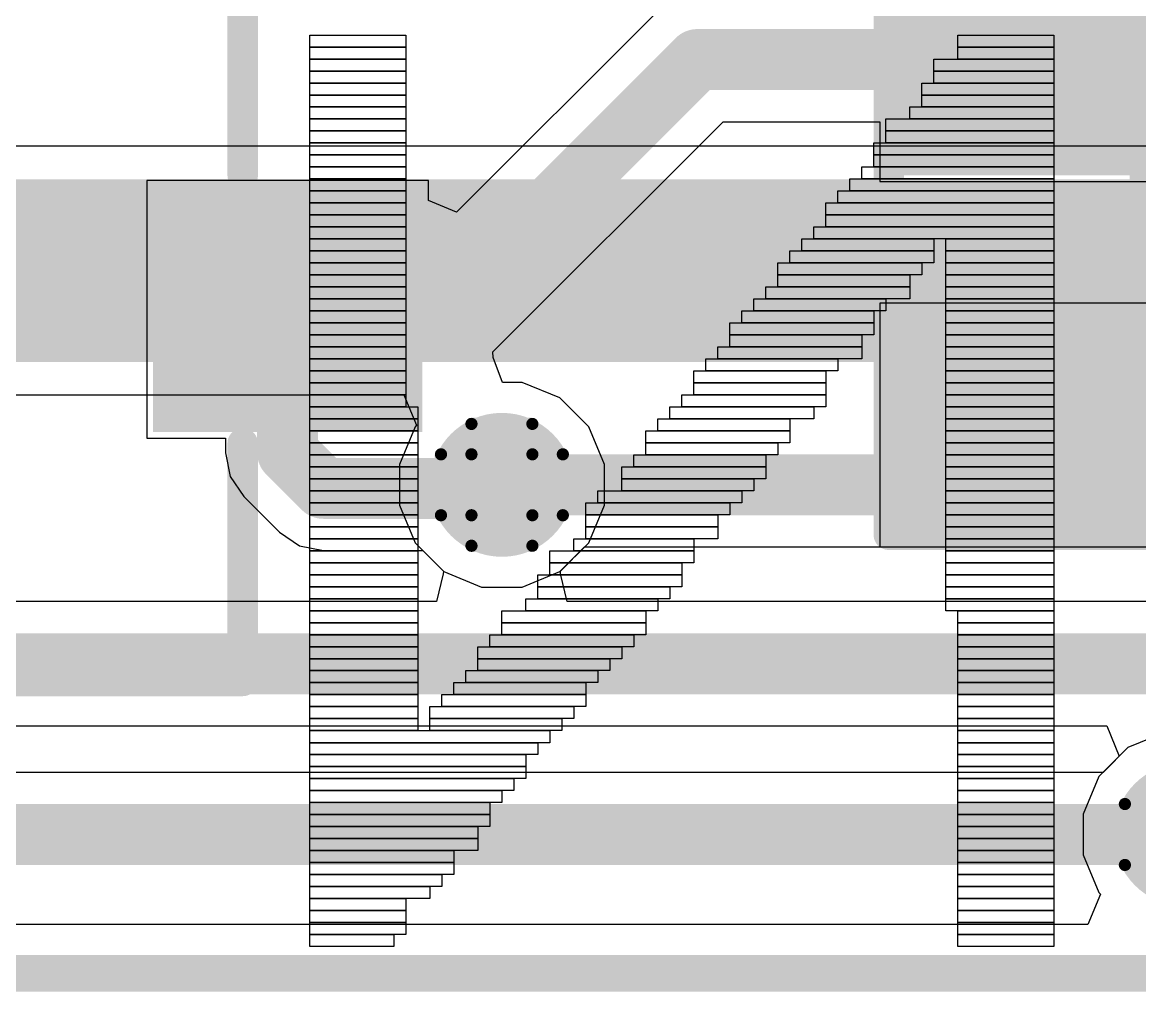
# Model space of a CAD drawing. Header units: inches. Extents: x -1 to 13, y -1.6 to 0.5.
# Drawn here: x 0.6446 to 0.828, y -1.4986 to -1.3395 of the extents above; entities that cross this region are included whole.
import ezdxf

# ---------------------------------------------------------------- set-up
doc = ezdxf.new("R2010")
doc.units = ezdxf.units.IN
doc.header["$MEASUREMENT"] = 0
for name, color, linetype in [('Board_outline', 216, 'Continuous'), ('Bottom Layer', 5, 'Continuous'), ('Bottom Overlay', 54, 'Continuous'), ('Drill Drawing', 1, 'Continuous'), ('Top Glue Points', 56, 'Continuous'), ('Top Layer', 1, 'Continuous'), ('Top Overlay', 2, 'Continuous'), ('Top Paste', 8, 'Continuous'), ('Top Solder', 216, 'Continuous'), ('Via Holes', 16, 'Continuous')]:
    doc.layers.add(name, color=color, linetype=linetype)

# ---------------------------------------------------------------- blocks, each defined once
blk = doc.blocks.new('SOT_23_1')
at = {"layer": 'Top Layer'}
for points in [[(-0.01614, 0.05748), (0.01614, 0.05748), (0.01614, 0.02126), (-0.01614, 0.02126)], [(-0.05354, -0.02126), (-0.02126, -0.02126), (-0.02126, -0.05748), (-0.05354, -0.05748)], [(0.02126, -0.02126), (0.05354, -0.02126), (0.05354, -0.05748), (0.02126, -0.05748)]]:
    blk.add_hatch(color=1, dxfattribs=at).paths.add_polyline_path(points)
at = {"layer": 'Top Paste'}
for points in [[(-0.01614, 0.05748), (0.01614, 0.05748), (0.01614, 0.02126), (-0.01614, 0.02126)], [(-0.05354, -0.02126), (-0.02126, -0.02126), (-0.02126, -0.05748), (-0.05354, -0.05748)], [(0.02126, -0.02126), (0.05354, -0.02126), (0.05354, -0.05748), (0.02126, -0.05748)]]:
    blk.add_hatch(color=8, dxfattribs=at).paths.add_polyline_path(points)
at = {"layer": 'Top Solder'}
for points in [[(-0.02014, 0.06148), (0.02014, 0.06148), (0.02014, 0.01726), (-0.02014, 0.01726)], [(-0.05754, -0.01726), (-0.01726, -0.01726), (-0.01726, -0.06148), (-0.05754, -0.06148)], [(0.01726, -0.01726), (0.05754, -0.01726), (0.05754, -0.06148), (0.01726, -0.06148)]]:
    blk.add_hatch(color=216, dxfattribs=at).paths.add_polyline_path(points)
at = {"layer": 'Top Overlay', "const_width": 0.005}
for points in [[(-0.061, -0.023), (-0.061, 0.032)], [(-0.022, 0.032), (-0.061, 0.032)], [(0.061, 0.032), (0.022, 0.032)], [(0.061, -0.023), (0.061, 0.032)], [(0.013, -0.031), (-0.013, -0.031)], [(-0.061, -0.046), (-0.066, -0.041)], [(-0.066, -0.051), (-0.066, -0.041)], [(-0.066, -0.051), (-0.061, -0.046)]]:
    blk.add_lwpolyline(points, dxfattribs=at)
at = {"layer": 'Top Overlay', "const_width": 0.0025}
for points in [[(-0.06225, 0.032, 1), (-0.05975, 0.032, 1)], [(-0.06225, 0.032, 1), (-0.05975, 0.032, 1)], [(-0.02325, 0.032, 1), (-0.02075, 0.032, 1)], [(0.02075, 0.032, 1), (0.02325, 0.032, 1)], [(0.05975, 0.032, 1), (0.06225, 0.032, 1)], [(0.05975, 0.032, 1), (0.06225, 0.032, 1)], [(-0.06225, -0.023, 1), (-0.05975, -0.023, 1)], [(0.05975, -0.023, 1), (0.06225, -0.023, 1)], [(-0.01425, -0.031, 1), (-0.01175, -0.031, 1)], [(0.01175, -0.031, 1), (0.01425, -0.031, 1)], [(-0.06725, -0.041, 1), (-0.06475, -0.041, 1)], [(-0.06725, -0.041, 1), (-0.06475, -0.041, 1)], [(-0.06225, -0.046, 1), (-0.05975, -0.046, 1)], [(-0.06225, -0.046, 1), (-0.05975, -0.046, 1)], [(-0.06725, -0.051, 1), (-0.06475, -0.051, 1)], [(-0.06725, -0.051, 1), (-0.06475, -0.051, 1)]]:
    blk.add_lwpolyline(points, format="xyb", close=True, dxfattribs=at)
blk = doc.blocks.new('RES_0603_108')
at = {"layer": 'Top Layer'}
for points in [[(-0.015, 0.0175), (-0.015, -0.0175), (-0.045, -0.0175), (-0.045, 0.0175)], [(0.045, 0.0175), (0.045, -0.0175), (0.015, -0.0175), (0.015, 0.0175)]]:
    blk.add_hatch(color=1, dxfattribs=at).paths.add_polyline_path(points)
at = {"layer": 'Top Paste'}
for points in [[(-0.015, 0.0175), (-0.015, -0.0175), (-0.045, -0.0175), (-0.045, 0.0175)], [(0.045, 0.0175), (0.045, -0.0175), (0.015, -0.0175), (0.015, 0.0175)]]:
    blk.add_hatch(color=8, dxfattribs=at).paths.add_polyline_path(points)
at = {"layer": 'Top Solder'}
for points in [[(-0.011, 0.0215), (-0.011, -0.0215), (-0.049, -0.0215), (-0.049, 0.0215)], [(0.049, 0.0215), (0.049, -0.0215), (0.011, -0.0215), (0.011, 0.0215)]]:
    blk.add_hatch(color=216, dxfattribs=at).paths.add_polyline_path(points)
at = {"layer": 'Top Overlay', "const_width": 0.005}
for points in [[(0.048, 0.021), (-0.048, 0.021)], [(-0.048, -0.021), (-0.048, 0.021)], [(0.048, -0.021), (0.048, 0.021)], [(0.048, -0.021), (-0.048, -0.021)]]:
    blk.add_lwpolyline(points, dxfattribs=at)
at = {"layer": 'Top Overlay', "const_width": 0.0025}
for points in [[(-0.04925, 0.021, 1), (-0.04675, 0.021, 1)], [(-0.04925, 0.021, 1), (-0.04675, 0.021, 1)], [(0.04675, 0.021, 1), (0.04925, 0.021, 1)], [(0.04675, 0.021, 1), (0.04925, 0.021, 1)], [(-0.04925, -0.021, 1), (-0.04675, -0.021, 1)], [(-0.04925, -0.021, 1), (-0.04675, -0.021, 1)], [(0.04675, -0.021, 1), (0.04925, -0.021, 1)], [(0.04675, -0.021, 1), (0.04925, -0.021, 1)]]:
    blk.add_lwpolyline(points, format="xyb", close=True, dxfattribs=at)

msp = doc.modelspace()

# ---------------------------------------------------------------- hatches: boundary and pattern name
at = {"layer": 'Bottom Layer'}
h = msp.add_hatch(color=5, dxfattribs=at)
edge = h.paths.add_edge_path()
edge.add_arc((0.72332, -1.41542), 0.01181, 0, 360)
h = msp.add_hatch(color=5, dxfattribs=at)
edge = h.paths.add_edge_path()
edge.add_arc((0.83552, -1.47281), 0.01181, 0, 360)
at = {"layer": 'Top Glue Points'}
msp.add_hatch(color=56, dxfattribs=at).paths.add_polyline_path([(0.82355, -1.36761), (0.79205, -1.36761), (0.79205, -1.38335), (0.82355, -1.38335)])
at = {"layer": 'Top Layer'}
h = msp.add_hatch(color=1, dxfattribs=at)
edge = h.paths.add_edge_path()
edge.add_arc((0.72332, -1.41542), 0.01181, 0, 360)
h = msp.add_hatch(color=1, dxfattribs=at)
edge = h.paths.add_edge_path()
edge.add_arc((0.83552, -1.47281), 0.01181, 0, 360)
at = {"layer": 'Via Holes'}
h = msp.add_hatch(color=7, dxfattribs=at)
edge = h.paths.add_edge_path()
edge.add_arc((0.72332, -1.41542), 0.00591, 0, 360)

# ---------------------------------------------------------------- linework, layer by layer
at = {"layer": 'Board_outline', "const_width": 0.006}
msp.add_lwpolyline([(-0.65035, -1.49561), (2.89296, -1.49561)], dxfattribs=at)
at = {"layer": 'Bottom Layer'}
for p, q in [((1.33209, -1.35985), (0.52352, -1.35985)), ((0.4762, -1.40064), (0.70726, -1.40064)), ((0.70726, -1.40064), (0.70933, -1.40564)), ((0.70907, -1.40589), (0.70651, -1.41207)), ((0.70933, -1.40564), (0.70907, -1.40589)), ((0.70651, -1.41207), (0.70651, -1.41876)), ((0.70651, -1.41876), (0.70907, -1.42494)), ((0.70907, -1.42494), (0.71372, -1.42959)), ((0.73293, -1.42959), (0.7369, -1.42561)), ((0.7369, -1.42561), (1.7997, -1.42561)), ((0.71372, -1.42959), (0.71371, -1.43003)), ((0.73294, -1.43003), (0.73293, -1.42959)), ((0.71371, -1.43003), (0.71262, -1.43459)), ((0.73403, -1.43459), (0.73294, -1.43003)), ((0.71262, -1.43459), (0.49083, -1.43459)), ((1.86599, -1.43459), (0.73403, -1.43459)), ((0.49083, -1.45498), (0.82257, -1.45498)), ((0.82257, -1.45498), (0.82458, -1.45998)), ((0.82458, -1.45998), (0.82127, -1.46329)), ((0.82127, -1.46329), (0.81871, -1.46947)), ((0.81871, -1.46947), (0.81871, -1.47615)), ((0.81871, -1.47615), (0.82127, -1.48233)), ((0.82152, -1.48258), (0.81945, -1.48758)), ((0.82127, -1.48233), (0.82152, -1.48258)), ((0.81945, -1.48758), (0.39633, -1.48758))]:
    msp.add_line(p, q, dxfattribs=at)
for points, const_width in [([(0.46775, -1.38025), (1.61226, -1.38025)], 0.03), ([(0.72332, -1.41542), (1.7997, -1.41542)], 0.01), ([(0.47725, -1.44478), (1.87022, -1.44478)], 0.01)]:
    msp.add_lwpolyline(points, dxfattribs=dict(at, const_width=const_width))
at = {"layer": 'Bottom Layer', "const_width": 0.005}
msp.add_lwpolyline([(0.72083, -1.41542, 1), (0.72583, -1.41542, 1)], format="xyb", close=True, dxfattribs=at)
at = {"layer": 'Bottom Overlay'}
for p, q in [((0.69183, -1.34356), (0.69183, -1.34159)), ((0.69183, -1.34159), (0.70757, -1.34159)), ((0.70757, -1.34159), (0.70757, -1.34356)), ((0.79812, -1.34356), (0.79812, -1.34159)), ((0.79812, -1.34159), (0.81388, -1.34159)), ((0.81388, -1.34159), (0.81388, -1.34356)), ((0.69183, -1.34553), (0.69183, -1.34356)), ((0.69183, -1.34356), (0.70757, -1.34356)), ((0.70757, -1.34356), (0.69183, -1.34356)), ((0.70757, -1.34356), (0.70757, -1.34553)), ((0.81388, -1.34356), (0.79812, -1.34356)), ((0.79812, -1.34553), (0.79812, -1.34356)), ((0.79812, -1.34356), (0.81388, -1.34356)), ((0.81388, -1.34356), (0.81388, -1.34553)), ((0.69183, -1.3475), (0.69183, -1.34553)), ((0.69183, -1.34553), (0.70757, -1.34553)), ((0.70757, -1.34553), (0.69183, -1.34553)), ((0.70757, -1.34553), (0.70757, -1.3475)), ((0.79419, -1.3475), (0.79419, -1.34553)), ((0.79419, -1.34553), (0.81388, -1.34553)), ((0.81388, -1.34553), (0.79812, -1.34553)), ((0.81388, -1.34553), (0.81388, -1.3475)), ((0.70757, -1.3475), (0.69183, -1.3475)), ((0.69183, -1.34947), (0.69183, -1.3475)), ((0.69183, -1.3475), (0.70757, -1.3475)), ((0.70757, -1.3475), (0.70757, -1.34947)), ((0.79419, -1.34947), (0.79419, -1.3475)), ((0.79419, -1.3475), (0.81388, -1.3475)), ((0.81388, -1.3475), (0.79419, -1.3475)), ((0.81388, -1.3475), (0.81388, -1.34947)), ((0.70757, -1.34947), (0.69183, -1.34947)), ((0.69183, -1.35144), (0.69183, -1.34947)), ((0.69183, -1.34947), (0.70757, -1.34947)), ((0.70757, -1.34947), (0.70757, -1.35144)), ((0.79222, -1.35144), (0.79222, -1.34947)), ((0.79222, -1.34947), (0.81388, -1.34947)), ((0.81388, -1.34947), (0.79419, -1.34947)), ((0.81388, -1.34947), (0.81388, -1.35144)), ((0.69183, -1.3534), (0.69183, -1.35144)), ((0.69183, -1.35144), (0.70757, -1.35144)), ((0.70757, -1.35144), (0.69183, -1.35144)), ((0.70757, -1.35144), (0.70757, -1.3534)), ((0.81388, -1.35144), (0.79222, -1.35144)), ((0.79222, -1.3534), (0.79222, -1.35144)), ((0.79222, -1.35144), (0.81388, -1.35144)), ((0.81388, -1.35144), (0.81388, -1.3534)), ((0.70757, -1.3534), (0.69183, -1.3534)), ((0.69183, -1.35537), (0.69183, -1.3534)), ((0.69183, -1.3534), (0.70757, -1.3534)), ((0.70757, -1.3534), (0.70757, -1.35537)), ((0.79026, -1.35537), (0.79026, -1.3534)), ((0.79026, -1.3534), (0.81388, -1.3534)), ((0.81388, -1.3534), (0.79222, -1.3534)), ((0.81388, -1.3534), (0.81388, -1.35537)), ((0.69183, -1.35734), (0.69183, -1.35537)), ((0.69183, -1.35537), (0.70757, -1.35537)), ((0.70757, -1.35537), (0.69183, -1.35537)), ((0.70757, -1.35537), (0.70757, -1.35734)), ((0.78631, -1.35734), (0.78631, -1.35537)), ((0.78631, -1.35537), (0.81388, -1.35537)), ((0.81388, -1.35537), (0.79026, -1.35537)), ((0.81388, -1.35537), (0.81388, -1.35734)), ((0.70757, -1.35734), (0.69183, -1.35734)), ((0.69183, -1.35931), (0.69183, -1.35734)), ((0.69183, -1.35734), (0.70757, -1.35734)), ((0.70757, -1.35734), (0.70757, -1.35931)), ((0.78631, -1.35931), (0.78631, -1.35734)), ((0.78631, -1.35734), (0.81388, -1.35734)), ((0.81388, -1.35734), (0.78631, -1.35734)), ((0.81388, -1.35734), (0.81388, -1.35931)), ((0.70757, -1.35931), (0.69183, -1.35931)), ((0.69183, -1.36128), (0.69183, -1.35931)), ((0.69183, -1.35931), (0.70757, -1.35931)), ((0.70757, -1.35931), (0.70757, -1.36128)), ((0.78434, -1.36128), (0.78434, -1.35931)), ((0.78434, -1.35931), (0.81388, -1.35931)), ((0.81388, -1.35931), (0.78631, -1.35931)), ((0.81388, -1.35931), (0.81388, -1.36128)), ((0.70757, -1.36128), (0.69183, -1.36128)), ((0.69183, -1.36325), (0.69183, -1.36128)), ((0.69183, -1.36128), (0.70757, -1.36128)), ((0.70757, -1.36128), (0.70757, -1.36325)), ((0.81388, -1.36128), (0.78434, -1.36128)), ((0.78434, -1.36325), (0.78434, -1.36128)), ((0.78434, -1.36128), (0.81388, -1.36128)), ((0.81388, -1.36128), (0.81388, -1.36325)), ((0.70757, -1.36325), (0.69183, -1.36325)), ((0.69183, -1.36522), (0.69183, -1.36325)), ((0.69183, -1.36325), (0.70757, -1.36325)), ((0.70757, -1.36325), (0.70757, -1.36522)), ((0.78238, -1.36522), (0.78238, -1.36325)), ((0.78238, -1.36325), (0.81388, -1.36325)), ((0.81388, -1.36325), (0.78434, -1.36325)), ((0.81388, -1.36325), (0.81388, -1.36522)), ((0.70757, -1.36522), (0.69183, -1.36522)), ((0.69183, -1.36718), (0.69183, -1.36522)), ((0.69183, -1.36522), (0.70757, -1.36522)), ((0.70757, -1.36522), (0.70757, -1.36718)), ((0.78041, -1.36718), (0.78041, -1.36522)), ((0.78041, -1.36522), (0.81388, -1.36522)), ((0.81388, -1.36522), (0.78238, -1.36522)), ((0.81388, -1.36522), (0.81388, -1.36718)), ((0.70757, -1.36718), (0.69183, -1.36718)), ((0.69183, -1.36915), (0.69183, -1.36718)), ((0.69183, -1.36718), (0.70757, -1.36718)), ((0.70757, -1.36718), (0.70757, -1.36915)), ((0.77845, -1.36915), (0.77845, -1.36718)), ((0.77845, -1.36718), (0.81388, -1.36718)), ((0.81388, -1.36718), (0.78041, -1.36718)), ((0.81388, -1.36718), (0.81388, -1.36915)), ((0.70757, -1.36915), (0.69183, -1.36915)), ((0.69183, -1.37112), (0.69183, -1.36915)), ((0.69183, -1.36915), (0.70757, -1.36915)), ((0.70757, -1.36915), (0.70757, -1.37112)), ((0.77648, -1.37112), (0.77648, -1.36915)), ((0.77648, -1.36915), (0.81388, -1.36915)), ((0.81388, -1.36915), (0.77845, -1.36915)), ((0.81388, -1.36915), (0.81388, -1.37112)), ((0.69183, -1.37309), (0.69183, -1.37112)), ((0.69183, -1.37112), (0.70757, -1.37112)), ((0.70757, -1.37112), (0.69183, -1.37112)), ((0.70757, -1.37112), (0.70757, -1.37309)), ((0.81388, -1.37112), (0.77648, -1.37112)), ((0.77648, -1.37309), (0.77648, -1.37112)), ((0.77648, -1.37112), (0.81388, -1.37112)), ((0.81388, -1.37112), (0.81388, -1.37309)), ((0.70757, -1.37309), (0.69183, -1.37309)), ((0.69183, -1.37506), (0.69183, -1.37309)), ((0.69183, -1.37309), (0.70757, -1.37309)), ((0.70757, -1.37309), (0.70757, -1.37506)), ((0.7745, -1.37506), (0.7745, -1.37309)), ((0.7745, -1.37309), (0.81388, -1.37309)), ((0.81388, -1.37309), (0.77648, -1.37309)), ((0.81388, -1.37309), (0.81388, -1.37506)), ((0.69183, -1.37703), (0.69183, -1.37506)), ((0.69183, -1.37506), (0.70757, -1.37506)), ((0.70757, -1.37506), (0.69183, -1.37506)), ((0.70757, -1.37506), (0.70757, -1.37703)), ((0.77253, -1.37703), (0.77253, -1.37506)), ((0.77253, -1.37506), (0.79419, -1.37506)), ((0.81388, -1.37506), (0.7745, -1.37506)), ((0.79419, -1.37506), (0.79419, -1.37703)), ((0.79615, -1.37703), (0.79615, -1.37506)), ((0.79615, -1.37506), (0.81388, -1.37506)), ((0.81388, -1.37506), (0.81388, -1.37703)), ((0.69183, -1.379), (0.69183, -1.37703)), ((0.69183, -1.37703), (0.70757, -1.37703)), ((0.70757, -1.37703), (0.69183, -1.37703)), ((0.70757, -1.37703), (0.70757, -1.379)), ((0.77057, -1.379), (0.77057, -1.37703)), ((0.77057, -1.37703), (0.79419, -1.37703)), ((0.79419, -1.37703), (0.77253, -1.37703)), ((0.79419, -1.37703), (0.79419, -1.379)), ((0.81388, -1.37703), (0.79615, -1.37703)), ((0.79615, -1.379), (0.79615, -1.37703)), ((0.79615, -1.37703), (0.81388, -1.37703)), ((0.81388, -1.37703), (0.81388, -1.379)), ((0.69183, -1.38096), (0.69183, -1.379)), ((0.69183, -1.379), (0.70757, -1.379)), ((0.70757, -1.379), (0.69183, -1.379)), ((0.70757, -1.379), (0.70757, -1.38096)), ((0.7686, -1.38096), (0.7686, -1.379)), ((0.7686, -1.379), (0.79222, -1.379)), ((0.79419, -1.379), (0.77057, -1.379)), ((0.79222, -1.379), (0.79222, -1.38096)), ((0.81388, -1.379), (0.79615, -1.379)), ((0.79615, -1.38096), (0.79615, -1.379)), ((0.79615, -1.379), (0.81388, -1.379)), ((0.81388, -1.379), (0.81388, -1.38096)), ((0.70757, -1.38096), (0.69183, -1.38096)), ((0.69183, -1.38293), (0.69183, -1.38096)), ((0.69183, -1.38096), (0.70757, -1.38096)), ((0.70757, -1.38096), (0.70757, -1.38293)), ((0.7686, -1.38293), (0.7686, -1.38096)), ((0.7686, -1.38096), (0.79026, -1.38096)), ((0.79222, -1.38096), (0.7686, -1.38096)), ((0.79026, -1.38096), (0.79026, -1.38293)), ((0.79615, -1.38293), (0.79615, -1.38096)), ((0.79615, -1.38096), (0.81388, -1.38096)), ((0.81388, -1.38096), (0.79615, -1.38096)), ((0.81388, -1.38096), (0.81388, -1.38293)), ((0.70757, -1.38293), (0.69183, -1.38293)), ((0.69183, -1.3849), (0.69183, -1.38293)), ((0.69183, -1.38293), (0.70757, -1.38293)), ((0.70757, -1.38293), (0.70757, -1.3849)), ((0.76663, -1.3849), (0.76663, -1.38293)), ((0.76663, -1.38293), (0.79026, -1.38293)), ((0.79026, -1.38293), (0.7686, -1.38293)), ((0.79026, -1.38293), (0.79026, -1.3849)), ((0.79615, -1.3849), (0.79615, -1.38293)), ((0.79615, -1.38293), (0.81388, -1.38293)), ((0.81388, -1.38293), (0.79615, -1.38293)), ((0.81388, -1.38293), (0.81388, -1.3849)), ((0.69183, -1.38687), (0.69183, -1.3849)), ((0.69183, -1.3849), (0.70757, -1.3849)), ((0.70757, -1.3849), (0.69183, -1.3849)), ((0.70757, -1.3849), (0.70757, -1.38687)), ((0.76467, -1.38687), (0.76467, -1.3849)), ((0.76467, -1.3849), (0.78631, -1.3849)), ((0.79026, -1.3849), (0.76663, -1.3849)), ((0.78631, -1.3849), (0.78631, -1.38687)), ((0.79615, -1.38687), (0.79615, -1.3849)), ((0.79615, -1.3849), (0.81388, -1.3849)), ((0.81388, -1.3849), (0.79615, -1.3849)), ((0.81388, -1.3849), (0.81388, -1.38687)), ((0.70757, -1.38687), (0.69183, -1.38687)), ((0.69183, -1.38884), (0.69183, -1.38687)), ((0.69183, -1.38687), (0.70757, -1.38687)), ((0.70757, -1.38687), (0.70757, -1.38884)), ((0.7627, -1.38884), (0.7627, -1.38687)), ((0.7627, -1.38687), (0.78434, -1.38687)), ((0.78631, -1.38687), (0.76467, -1.38687)), ((0.78434, -1.38687), (0.78434, -1.38884)), ((0.79615, -1.38884), (0.79615, -1.38687)), ((0.79615, -1.38687), (0.81388, -1.38687)), ((0.81388, -1.38687), (0.79615, -1.38687)), ((0.81388, -1.38687), (0.81388, -1.38884)), ((0.69183, -1.39081), (0.69183, -1.38884)), ((0.69183, -1.38884), (0.70757, -1.38884)), ((0.70757, -1.38884), (0.69183, -1.38884)), ((0.70757, -1.38884), (0.70757, -1.39081)), ((0.76072, -1.39081), (0.76072, -1.38884)), ((0.76072, -1.38884), (0.78434, -1.38884)), ((0.78434, -1.38884), (0.7627, -1.38884)), ((0.78434, -1.38884), (0.78434, -1.39081)), ((0.81388, -1.38884), (0.79615, -1.38884)), ((0.79615, -1.39081), (0.79615, -1.38884)), ((0.79615, -1.38884), (0.81388, -1.38884)), ((0.81388, -1.38884), (0.81388, -1.39081)), ((0.70757, -1.39081), (0.69183, -1.39081)), ((0.69183, -1.39277), (0.69183, -1.39081)), ((0.69183, -1.39081), (0.70757, -1.39081)), ((0.70757, -1.39081), (0.70757, -1.39277)), ((0.78434, -1.39081), (0.76072, -1.39081)), ((0.76072, -1.39277), (0.76072, -1.39081)), ((0.76072, -1.39081), (0.78238, -1.39081)), ((0.78238, -1.39081), (0.78238, -1.39277)), ((0.81388, -1.39081), (0.79615, -1.39081)), ((0.79615, -1.39277), (0.79615, -1.39081)), ((0.79615, -1.39081), (0.81388, -1.39081)), ((0.81388, -1.39081), (0.81388, -1.39277)), ((0.70757, -1.39277), (0.69183, -1.39277)), ((0.69183, -1.39474), (0.69183, -1.39277)), ((0.69183, -1.39277), (0.70757, -1.39277)), ((0.70757, -1.39277), (0.70757, -1.39474)), ((0.75875, -1.39474), (0.75875, -1.39277)), ((0.75875, -1.39277), (0.78238, -1.39277)), ((0.78238, -1.39277), (0.76072, -1.39277)), ((0.78238, -1.39277), (0.78238, -1.39474)), ((0.81388, -1.39277), (0.79615, -1.39277)), ((0.79615, -1.39474), (0.79615, -1.39277)), ((0.79615, -1.39277), (0.81388, -1.39277)), ((0.81388, -1.39277), (0.81388, -1.39474)), ((0.70757, -1.39474), (0.69183, -1.39474)), ((0.69183, -1.39671), (0.69183, -1.39474)), ((0.69183, -1.39474), (0.70757, -1.39474)), ((0.70757, -1.39474), (0.70757, -1.39671)), ((0.75679, -1.39671), (0.75679, -1.39474)), ((0.75679, -1.39474), (0.77845, -1.39474)), ((0.78238, -1.39474), (0.75875, -1.39474)), ((0.77845, -1.39474), (0.77845, -1.39671)), ((0.81388, -1.39474), (0.79615, -1.39474)), ((0.79615, -1.39671), (0.79615, -1.39474)), ((0.79615, -1.39474), (0.81388, -1.39474)), ((0.81388, -1.39474), (0.81388, -1.39671)), ((0.70757, -1.39671), (0.69183, -1.39671)), ((0.69183, -1.39868), (0.69183, -1.39671)), ((0.69183, -1.39671), (0.70757, -1.39671)), ((0.70757, -1.39671), (0.70757, -1.39868)), ((0.75482, -1.39868), (0.75482, -1.39671)), ((0.75482, -1.39671), (0.77648, -1.39671)), ((0.77845, -1.39671), (0.75679, -1.39671)), ((0.77648, -1.39671), (0.77648, -1.39868)), ((0.79615, -1.39868), (0.79615, -1.39671)), ((0.79615, -1.39671), (0.81388, -1.39671)), ((0.81388, -1.39671), (0.79615, -1.39671)), ((0.81388, -1.39671), (0.81388, -1.39868)), ((0.69183, -1.40065), (0.69183, -1.39868)), ((0.69183, -1.39868), (0.70757, -1.39868)), ((0.70757, -1.39868), (0.69183, -1.39868)), ((0.70757, -1.39868), (0.70757, -1.40065)), ((0.75482, -1.40065), (0.75482, -1.39868)), ((0.75482, -1.39868), (0.77648, -1.39868)), ((0.77648, -1.39868), (0.75482, -1.39868)), ((0.77648, -1.39868), (0.77648, -1.40065)), ((0.81388, -1.39868), (0.79615, -1.39868)), ((0.79615, -1.40065), (0.79615, -1.39868)), ((0.79615, -1.39868), (0.81388, -1.39868)), ((0.81388, -1.39868), (0.81388, -1.40065)), ((0.70757, -1.40065), (0.69183, -1.40065)), ((0.69183, -1.40262), (0.69183, -1.40065)), ((0.69183, -1.40065), (0.70757, -1.40065)), ((0.70757, -1.40065), (0.70757, -1.40262)), ((0.75284, -1.40262), (0.75284, -1.40065)), ((0.75284, -1.40065), (0.77648, -1.40065)), ((0.77648, -1.40065), (0.75482, -1.40065)), ((0.77648, -1.40065), (0.77648, -1.40262)), ((0.81388, -1.40065), (0.79615, -1.40065)), ((0.79615, -1.40262), (0.79615, -1.40065)), ((0.79615, -1.40065), (0.81388, -1.40065)), ((0.81388, -1.40065), (0.81388, -1.40262)), ((0.69183, -1.40459), (0.69183, -1.40262)), ((0.69183, -1.40262), (0.70954, -1.40262)), ((0.70757, -1.40262), (0.69183, -1.40262)), ((0.70954, -1.40262), (0.70954, -1.40459)), ((0.75089, -1.40459), (0.75089, -1.40262)), ((0.75089, -1.40262), (0.7745, -1.40262)), ((0.77648, -1.40262), (0.75284, -1.40262)), ((0.7745, -1.40262), (0.7745, -1.40459)), ((0.81388, -1.40262), (0.79615, -1.40262)), ((0.79615, -1.40459), (0.79615, -1.40262)), ((0.79615, -1.40262), (0.81388, -1.40262)), ((0.81388, -1.40262), (0.81388, -1.40459)), ((0.70954, -1.40459), (0.69183, -1.40459)), ((0.69183, -1.40655), (0.69183, -1.40459)), ((0.69183, -1.40459), (0.70954, -1.40459)), ((0.70954, -1.40459), (0.70954, -1.40655)), ((0.74891, -1.40655), (0.74891, -1.40459)), ((0.74891, -1.40459), (0.77057, -1.40459)), ((0.7745, -1.40459), (0.75089, -1.40459)), ((0.77057, -1.40459), (0.77057, -1.40655)), ((0.81388, -1.40459), (0.79615, -1.40459)), ((0.79615, -1.40655), (0.79615, -1.40459)), ((0.79615, -1.40459), (0.81388, -1.40459)), ((0.81388, -1.40459), (0.81388, -1.40655)), ((0.70954, -1.40655), (0.69183, -1.40655)), ((0.69183, -1.40852), (0.69183, -1.40655)), ((0.69183, -1.40655), (0.70954, -1.40655)), ((0.70954, -1.40655), (0.70954, -1.40852)), ((0.74694, -1.40852), (0.74694, -1.40655)), ((0.74694, -1.40655), (0.77057, -1.40655)), ((0.77057, -1.40655), (0.74891, -1.40655)), ((0.77057, -1.40655), (0.77057, -1.40852)), ((0.79615, -1.40852), (0.79615, -1.40655)), ((0.79615, -1.40655), (0.81388, -1.40655)), ((0.81388, -1.40655), (0.79615, -1.40655)), ((0.81388, -1.40655), (0.81388, -1.40852)), ((0.69183, -1.41049), (0.69183, -1.40852)), ((0.69183, -1.40852), (0.70954, -1.40852)), ((0.70954, -1.40852), (0.69183, -1.40852)), ((0.70954, -1.40852), (0.70954, -1.41049)), ((0.74694, -1.41049), (0.74694, -1.40852)), ((0.74694, -1.40852), (0.7686, -1.40852)), ((0.77057, -1.40852), (0.74694, -1.40852)), ((0.7686, -1.40852), (0.7686, -1.41049)), ((0.81388, -1.40852), (0.79615, -1.40852)), ((0.79615, -1.41049), (0.79615, -1.40852)), ((0.79615, -1.40852), (0.81388, -1.40852)), ((0.81388, -1.40852), (0.81388, -1.41049)), ((0.69183, -1.41246), (0.69183, -1.41049)), ((0.69183, -1.41049), (0.70954, -1.41049)), ((0.70954, -1.41049), (0.69183, -1.41049)), ((0.70954, -1.41049), (0.70954, -1.41246)), ((0.74498, -1.41246), (0.74498, -1.41049)), ((0.74498, -1.41049), (0.76663, -1.41049)), ((0.7686, -1.41049), (0.74694, -1.41049)), ((0.76663, -1.41049), (0.76663, -1.41246)), ((0.81388, -1.41049), (0.79615, -1.41049)), ((0.79615, -1.41246), (0.79615, -1.41049)), ((0.79615, -1.41049), (0.81388, -1.41049)), ((0.81388, -1.41049), (0.81388, -1.41246)), ((0.69183, -1.41443), (0.69183, -1.41246)), ((0.69183, -1.41246), (0.70954, -1.41246)), ((0.70954, -1.41246), (0.69183, -1.41246)), ((0.70954, -1.41246), (0.70954, -1.41443)), ((0.74301, -1.41443), (0.74301, -1.41246)), ((0.74301, -1.41246), (0.76663, -1.41246)), ((0.76663, -1.41246), (0.74498, -1.41246)), ((0.76663, -1.41246), (0.76663, -1.41443)), ((0.79615, -1.41443), (0.79615, -1.41246)), ((0.79615, -1.41246), (0.81388, -1.41246)), ((0.81388, -1.41246), (0.79615, -1.41246)), ((0.81388, -1.41246), (0.81388, -1.41443)), ((0.70954, -1.41443), (0.69183, -1.41443)), ((0.69183, -1.4164), (0.69183, -1.41443)), ((0.69183, -1.41443), (0.70954, -1.41443)), ((0.70954, -1.41443), (0.70954, -1.4164)), ((0.74301, -1.4164), (0.74301, -1.41443)), ((0.74301, -1.41443), (0.76467, -1.41443)), ((0.76663, -1.41443), (0.74301, -1.41443)), ((0.76467, -1.41443), (0.76467, -1.4164)), ((0.81388, -1.41443), (0.79615, -1.41443)), ((0.79615, -1.4164), (0.79615, -1.41443)), ((0.79615, -1.41443), (0.81388, -1.41443)), ((0.81388, -1.41443), (0.81388, -1.4164)), ((0.70954, -1.4164), (0.69183, -1.4164)), ((0.69183, -1.41837), (0.69183, -1.4164)), ((0.69183, -1.4164), (0.70954, -1.4164)), ((0.70954, -1.4164), (0.70954, -1.41837)), ((0.73908, -1.41837), (0.73908, -1.4164)), ((0.73908, -1.4164), (0.7627, -1.4164)), ((0.76467, -1.4164), (0.74301, -1.4164)), ((0.7627, -1.4164), (0.7627, -1.41837)), ((0.81388, -1.4164), (0.79615, -1.4164)), ((0.79615, -1.41837), (0.79615, -1.4164)), ((0.79615, -1.4164), (0.81388, -1.4164)), ((0.81388, -1.4164), (0.81388, -1.41837)), ((0.69183, -1.42033), (0.69183, -1.41837)), ((0.69183, -1.41837), (0.70954, -1.41837)), ((0.70954, -1.41837), (0.69183, -1.41837)), ((0.70954, -1.41837), (0.70954, -1.42033)), ((0.73711, -1.42033), (0.73711, -1.41837)), ((0.73711, -1.41837), (0.76072, -1.41837)), ((0.7627, -1.41837), (0.73908, -1.41837)), ((0.76072, -1.41837), (0.76072, -1.42033)), ((0.79615, -1.42033), (0.79615, -1.41837)), ((0.79615, -1.41837), (0.81388, -1.41837)), ((0.81388, -1.41837), (0.79615, -1.41837)), ((0.81388, -1.41837), (0.81388, -1.42033)), ((0.70954, -1.42033), (0.69183, -1.42033)), ((0.69183, -1.4223), (0.69183, -1.42033)), ((0.69183, -1.42033), (0.70954, -1.42033)), ((0.70954, -1.42033), (0.70954, -1.4223)), ((0.73711, -1.4223), (0.73711, -1.42033)), ((0.73711, -1.42033), (0.75875, -1.42033)), ((0.76072, -1.42033), (0.73711, -1.42033)), ((0.75875, -1.42033), (0.75875, -1.4223)), ((0.81388, -1.42033), (0.79615, -1.42033)), ((0.79615, -1.4223), (0.79615, -1.42033)), ((0.79615, -1.42033), (0.81388, -1.42033)), ((0.81388, -1.42033), (0.81388, -1.4223)), ((0.69183, -1.42427), (0.69183, -1.4223)), ((0.69183, -1.4223), (0.70954, -1.4223)), ((0.70954, -1.4223), (0.69183, -1.4223)), ((0.70954, -1.4223), (0.70954, -1.42427)), ((0.73711, -1.42427), (0.73711, -1.4223)), ((0.73711, -1.4223), (0.75875, -1.4223)), ((0.75875, -1.4223), (0.73711, -1.4223)), ((0.75875, -1.4223), (0.75875, -1.42427)), ((0.81388, -1.4223), (0.79615, -1.4223)), ((0.79615, -1.42427), (0.79615, -1.4223)), ((0.79615, -1.4223), (0.81388, -1.4223)), ((0.81388, -1.4223), (0.81388, -1.42427)), ((0.69183, -1.42624), (0.69183, -1.42427)), ((0.69183, -1.42427), (0.70954, -1.42427)), ((0.70954, -1.42427), (0.69183, -1.42427)), ((0.70954, -1.42427), (0.70954, -1.42624)), ((0.73513, -1.42624), (0.73513, -1.42427)), ((0.73513, -1.42427), (0.75482, -1.42427)), ((0.75875, -1.42427), (0.73711, -1.42427)), ((0.75482, -1.42427), (0.75482, -1.42624)), ((0.81388, -1.42427), (0.79615, -1.42427)), ((0.79615, -1.42624), (0.79615, -1.42427)), ((0.79615, -1.42427), (0.81388, -1.42427)), ((0.81388, -1.42427), (0.81388, -1.42624)), ((0.69183, -1.42821), (0.69183, -1.42624)), ((0.69183, -1.42624), (0.70954, -1.42624)), ((0.70954, -1.42624), (0.69183, -1.42624)), ((0.70954, -1.42624), (0.70954, -1.42821)), ((0.7312, -1.42821), (0.7312, -1.42624)), ((0.7312, -1.42624), (0.75482, -1.42624)), ((0.75482, -1.42624), (0.73513, -1.42624)), ((0.75482, -1.42624), (0.75482, -1.42821)), ((0.81388, -1.42624), (0.79615, -1.42624)), ((0.79615, -1.42821), (0.79615, -1.42624)), ((0.79615, -1.42624), (0.81388, -1.42624)), ((0.81388, -1.42624), (0.81388, -1.42821)), ((0.69183, -1.43018), (0.69183, -1.42821)), ((0.69183, -1.42821), (0.70954, -1.42821)), ((0.70954, -1.42821), (0.69183, -1.42821)), ((0.70954, -1.42821), (0.70954, -1.43018)), ((0.75482, -1.42821), (0.7312, -1.42821)), ((0.7312, -1.43018), (0.7312, -1.42821)), ((0.7312, -1.42821), (0.75284, -1.42821)), ((0.75284, -1.42821), (0.75284, -1.43018)), ((0.81388, -1.42821), (0.79615, -1.42821)), ((0.79615, -1.43018), (0.79615, -1.42821)), ((0.79615, -1.42821), (0.81388, -1.42821)), ((0.81388, -1.42821), (0.81388, -1.43018)), ((0.69183, -1.43214), (0.69183, -1.43018)), ((0.69183, -1.43018), (0.70954, -1.43018)), ((0.70954, -1.43018), (0.69183, -1.43018)), ((0.70954, -1.43018), (0.70954, -1.43214)), ((0.72923, -1.43214), (0.72923, -1.43018)), ((0.72923, -1.43018), (0.75284, -1.43018)), ((0.75284, -1.43018), (0.7312, -1.43018)), ((0.75284, -1.43018), (0.75284, -1.43214)), ((0.81388, -1.43018), (0.79615, -1.43018)), ((0.79615, -1.43214), (0.79615, -1.43018)), ((0.79615, -1.43018), (0.81388, -1.43018)), ((0.81388, -1.43018), (0.81388, -1.43214)), ((0.69183, -1.43411), (0.69183, -1.43214)), ((0.69183, -1.43214), (0.70954, -1.43214)), ((0.70954, -1.43214), (0.69183, -1.43214)), ((0.70954, -1.43214), (0.70954, -1.43411)), ((0.75284, -1.43214), (0.72923, -1.43214)), ((0.72923, -1.43411), (0.72923, -1.43214)), ((0.72923, -1.43214), (0.75089, -1.43214)), ((0.75089, -1.43214), (0.75089, -1.43411)), ((0.81388, -1.43214), (0.79615, -1.43214)), ((0.79615, -1.43411), (0.79615, -1.43214)), ((0.79615, -1.43214), (0.81388, -1.43214)), ((0.81388, -1.43214), (0.81388, -1.43411)), ((0.70954, -1.43411), (0.69183, -1.43411)), ((0.69183, -1.43608), (0.69183, -1.43411)), ((0.69183, -1.43411), (0.70954, -1.43411)), ((0.70954, -1.43411), (0.70954, -1.43608)), ((0.72725, -1.43608), (0.72725, -1.43411)), ((0.72725, -1.43411), (0.74891, -1.43411)), ((0.75089, -1.43411), (0.72923, -1.43411)), ((0.74891, -1.43411), (0.74891, -1.43608)), ((0.79615, -1.43608), (0.79615, -1.43411)), ((0.79615, -1.43411), (0.81388, -1.43411)), ((0.81388, -1.43411), (0.79615, -1.43411)), ((0.81388, -1.43411), (0.81388, -1.43608)), ((0.70954, -1.43608), (0.69183, -1.43608)), ((0.69183, -1.43805), (0.69183, -1.43608)), ((0.69183, -1.43608), (0.70954, -1.43608)), ((0.70954, -1.43608), (0.70954, -1.43805)), ((0.72332, -1.43805), (0.72332, -1.43608)), ((0.72332, -1.43608), (0.74694, -1.43608)), ((0.74891, -1.43608), (0.72725, -1.43608)), ((0.74694, -1.43608), (0.74694, -1.43805)), ((0.81388, -1.43608), (0.79615, -1.43608)), ((0.79812, -1.43805), (0.79812, -1.43608)), ((0.79812, -1.43608), (0.81388, -1.43608)), ((0.81388, -1.43608), (0.81388, -1.43805)), ((0.69183, -1.44002), (0.69183, -1.43805)), ((0.69183, -1.43805), (0.70954, -1.43805)), ((0.70954, -1.43805), (0.69183, -1.43805)), ((0.70954, -1.43805), (0.70954, -1.44002)), ((0.74694, -1.43805), (0.72332, -1.43805)), ((0.72332, -1.44002), (0.72332, -1.43805)), ((0.72332, -1.43805), (0.74694, -1.43805)), ((0.74694, -1.43805), (0.74694, -1.44002)), ((0.79812, -1.44002), (0.79812, -1.43805)), ((0.79812, -1.43805), (0.81388, -1.43805)), ((0.81388, -1.43805), (0.79812, -1.43805)), ((0.81388, -1.43805), (0.81388, -1.44002)), ((0.69183, -1.44199), (0.69183, -1.44002)), ((0.69183, -1.44002), (0.70954, -1.44002)), ((0.70954, -1.44002), (0.69183, -1.44002)), ((0.70954, -1.44002), (0.70954, -1.44199)), ((0.72135, -1.44199), (0.72135, -1.44002)), ((0.72135, -1.44002), (0.74498, -1.44002)), ((0.74694, -1.44002), (0.72332, -1.44002)), ((0.74498, -1.44002), (0.74498, -1.44199)), ((0.81388, -1.44002), (0.79812, -1.44002)), ((0.79812, -1.44199), (0.79812, -1.44002)), ((0.79812, -1.44002), (0.81388, -1.44002)), ((0.81388, -1.44002), (0.81388, -1.44199)), ((0.70954, -1.44199), (0.69183, -1.44199)), ((0.69183, -1.44396), (0.69183, -1.44199)), ((0.69183, -1.44199), (0.70954, -1.44199)), ((0.70954, -1.44199), (0.70954, -1.44396)), ((0.71939, -1.44396), (0.71939, -1.44199)), ((0.71939, -1.44199), (0.74301, -1.44199)), ((0.74498, -1.44199), (0.72135, -1.44199)), ((0.74301, -1.44199), (0.74301, -1.44396)), ((0.81388, -1.44199), (0.79812, -1.44199)), ((0.79812, -1.44396), (0.79812, -1.44199)), ((0.79812, -1.44199), (0.81388, -1.44199)), ((0.81388, -1.44199), (0.81388, -1.44396)), ((0.69183, -1.44592), (0.69183, -1.44396)), ((0.69183, -1.44396), (0.70954, -1.44396)), ((0.70954, -1.44396), (0.69183, -1.44396)), ((0.70954, -1.44396), (0.70954, -1.44592)), ((0.71939, -1.44592), (0.71939, -1.44396)), ((0.71939, -1.44396), (0.74103, -1.44396)), ((0.74301, -1.44396), (0.71939, -1.44396)), ((0.74103, -1.44396), (0.74103, -1.44592)), ((0.79812, -1.44592), (0.79812, -1.44396)), ((0.79812, -1.44396), (0.81388, -1.44396)), ((0.81388, -1.44396), (0.79812, -1.44396)), ((0.81388, -1.44396), (0.81388, -1.44592)), ((0.69183, -1.44789), (0.69183, -1.44592)), ((0.69183, -1.44592), (0.70954, -1.44592)), ((0.70954, -1.44592), (0.69183, -1.44592)), ((0.70954, -1.44592), (0.70954, -1.44789)), ((0.71742, -1.44789), (0.71742, -1.44592)), ((0.71742, -1.44592), (0.73908, -1.44592)), ((0.74103, -1.44592), (0.71939, -1.44592)), ((0.73908, -1.44592), (0.73908, -1.44789)), ((0.81388, -1.44592), (0.79812, -1.44592)), ((0.79812, -1.44789), (0.79812, -1.44592)), ((0.79812, -1.44592), (0.81388, -1.44592)), ((0.81388, -1.44592), (0.81388, -1.44789)), ((0.70954, -1.44789), (0.69183, -1.44789)), ((0.69183, -1.44986), (0.69183, -1.44789)), ((0.69183, -1.44789), (0.70954, -1.44789)), ((0.70954, -1.44789), (0.70954, -1.44986)), ((0.71544, -1.44986), (0.71544, -1.44789)), ((0.71544, -1.44789), (0.73711, -1.44789)), ((0.73908, -1.44789), (0.71742, -1.44789)), ((0.73711, -1.44789), (0.73711, -1.44986)), ((0.81388, -1.44789), (0.79812, -1.44789)), ((0.79812, -1.44986), (0.79812, -1.44789)), ((0.79812, -1.44789), (0.81388, -1.44789)), ((0.81388, -1.44789), (0.81388, -1.44986)), ((0.69183, -1.45183), (0.69183, -1.44986)), ((0.69183, -1.44986), (0.70954, -1.44986)), ((0.70954, -1.44986), (0.69183, -1.44986)), ((0.70954, -1.44986), (0.70954, -1.45183)), ((0.71347, -1.45183), (0.71347, -1.44986)), ((0.71347, -1.44986), (0.73711, -1.44986)), ((0.73711, -1.44986), (0.71544, -1.44986)), ((0.73711, -1.44986), (0.73711, -1.45183)), ((0.81388, -1.44986), (0.79812, -1.44986)), ((0.79812, -1.45183), (0.79812, -1.44986)), ((0.79812, -1.44986), (0.81388, -1.44986)), ((0.81388, -1.44986), (0.81388, -1.45183)), ((0.70954, -1.45183), (0.69183, -1.45183)), ((0.69183, -1.4538), (0.69183, -1.45183)), ((0.69183, -1.45183), (0.70954, -1.45183)), ((0.70954, -1.45183), (0.70954, -1.4538)), ((0.71152, -1.4538), (0.71152, -1.45183)), ((0.71152, -1.45183), (0.73513, -1.45183)), ((0.73711, -1.45183), (0.71347, -1.45183)), ((0.73513, -1.45183), (0.73513, -1.4538)), ((0.81388, -1.45183), (0.79812, -1.45183)), ((0.79812, -1.4538), (0.79812, -1.45183)), ((0.79812, -1.45183), (0.81388, -1.45183)), ((0.81388, -1.45183), (0.81388, -1.4538)), ((0.69183, -1.45577), (0.69183, -1.4538)), ((0.69183, -1.4538), (0.70954, -1.4538)), ((0.70954, -1.4538), (0.69183, -1.4538)), ((0.70954, -1.4538), (0.70954, -1.45577)), ((0.71152, -1.45577), (0.71152, -1.4538)), ((0.71152, -1.4538), (0.73316, -1.4538)), ((0.73513, -1.4538), (0.71152, -1.4538)), ((0.73316, -1.4538), (0.73316, -1.45577)), ((0.81388, -1.4538), (0.79812, -1.4538)), ((0.79812, -1.45577), (0.79812, -1.4538)), ((0.79812, -1.4538), (0.81388, -1.4538)), ((0.81388, -1.4538), (0.81388, -1.45577)), ((0.70954, -1.45577), (0.69183, -1.45577)), ((0.69183, -1.45774), (0.69183, -1.45577)), ((0.69183, -1.45577), (0.7312, -1.45577)), ((0.73316, -1.45577), (0.71152, -1.45577)), ((0.7312, -1.45577), (0.7312, -1.45774)), ((0.81388, -1.45577), (0.79812, -1.45577)), ((0.79812, -1.45774), (0.79812, -1.45577)), ((0.79812, -1.45577), (0.81388, -1.45577)), ((0.81388, -1.45577), (0.81388, -1.45774)), ((0.69183, -1.4597), (0.69183, -1.45774)), ((0.69183, -1.45774), (0.72923, -1.45774)), ((0.7312, -1.45774), (0.69183, -1.45774)), ((0.72923, -1.45774), (0.72923, -1.4597)), ((0.81388, -1.45774), (0.79812, -1.45774)), ((0.79812, -1.4597), (0.79812, -1.45774)), ((0.79812, -1.45774), (0.81388, -1.45774)), ((0.81388, -1.45774), (0.81388, -1.4597)), ((0.72923, -1.4597), (0.69183, -1.4597)), ((0.69183, -1.46167), (0.69183, -1.4597)), ((0.69183, -1.4597), (0.72725, -1.4597)), ((0.72725, -1.4597), (0.72725, -1.46167)), ((0.79812, -1.46167), (0.79812, -1.4597)), ((0.79812, -1.4597), (0.81388, -1.4597)), ((0.81388, -1.4597), (0.79812, -1.4597)), ((0.81388, -1.4597), (0.81388, -1.46167)), ((0.69183, -1.46364), (0.69183, -1.46167)), ((0.69183, -1.46167), (0.72725, -1.46167)), ((0.72725, -1.46167), (0.69183, -1.46167)), ((0.72725, -1.46167), (0.72725, -1.46364)), ((0.81388, -1.46167), (0.79812, -1.46167)), ((0.79812, -1.46364), (0.79812, -1.46167)), ((0.79812, -1.46167), (0.81388, -1.46167)), ((0.81388, -1.46167), (0.81388, -1.46364)), ((0.69183, -1.46561), (0.69183, -1.46364)), ((0.69183, -1.46364), (0.7253, -1.46364)), ((0.72725, -1.46364), (0.69183, -1.46364)), ((0.7253, -1.46364), (0.7253, -1.46561)), ((0.81388, -1.46364), (0.79812, -1.46364)), ((0.79812, -1.46561), (0.79812, -1.46364)), ((0.79812, -1.46364), (0.81388, -1.46364)), ((0.81388, -1.46364), (0.81388, -1.46561)), ((0.69183, -1.46758), (0.69183, -1.46561)), ((0.69183, -1.46561), (0.72332, -1.46561)), ((0.7253, -1.46561), (0.69183, -1.46561)), ((0.72332, -1.46561), (0.72332, -1.46758)), ((0.81388, -1.46561), (0.79812, -1.46561)), ((0.79812, -1.46758), (0.79812, -1.46561)), ((0.79812, -1.46561), (0.81388, -1.46561)), ((0.81388, -1.46561), (0.81388, -1.46758)), ((0.72332, -1.46758), (0.69183, -1.46758)), ((0.69183, -1.46955), (0.69183, -1.46758)), ((0.69183, -1.46758), (0.72135, -1.46758)), ((0.72135, -1.46758), (0.72135, -1.46955)), ((0.79812, -1.46955), (0.79812, -1.46758)), ((0.79812, -1.46758), (0.81388, -1.46758)), ((0.81388, -1.46758), (0.79812, -1.46758)), ((0.81388, -1.46758), (0.81388, -1.46955)), ((0.72135, -1.46955), (0.69183, -1.46955)), ((0.69183, -1.47151), (0.69183, -1.46955)), ((0.69183, -1.46955), (0.72135, -1.46955)), ((0.72135, -1.46955), (0.72135, -1.47151)), ((0.81388, -1.46955), (0.79812, -1.46955)), ((0.79812, -1.47151), (0.79812, -1.46955)), ((0.79812, -1.46955), (0.81388, -1.46955)), ((0.81388, -1.46955), (0.81388, -1.47151)), ((0.72135, -1.47151), (0.69183, -1.47151)), ((0.69183, -1.47348), (0.69183, -1.47151)), ((0.69183, -1.47151), (0.71939, -1.47151)), ((0.71939, -1.47151), (0.71939, -1.47348)), ((0.81388, -1.47151), (0.79812, -1.47151)), ((0.79812, -1.47348), (0.79812, -1.47151)), ((0.79812, -1.47151), (0.81388, -1.47151)), ((0.81388, -1.47151), (0.81388, -1.47348)), ((0.69183, -1.47545), (0.69183, -1.47348)), ((0.69183, -1.47348), (0.71939, -1.47348)), ((0.71939, -1.47348), (0.69183, -1.47348)), ((0.71939, -1.47348), (0.71939, -1.47545)), ((0.81388, -1.47348), (0.79812, -1.47348)), ((0.79812, -1.47545), (0.79812, -1.47348)), ((0.79812, -1.47348), (0.81388, -1.47348)), ((0.81388, -1.47348), (0.81388, -1.47545)), ((0.71939, -1.47545), (0.69183, -1.47545)), ((0.69183, -1.47742), (0.69183, -1.47545)), ((0.69183, -1.47545), (0.71544, -1.47545)), ((0.71544, -1.47545), (0.71544, -1.47742)), ((0.81388, -1.47545), (0.79812, -1.47545)), ((0.79812, -1.47742), (0.79812, -1.47545)), ((0.79812, -1.47545), (0.81388, -1.47545)), ((0.81388, -1.47545), (0.81388, -1.47742)), ((0.69183, -1.47939), (0.69183, -1.47742)), ((0.69183, -1.47742), (0.71544, -1.47742)), ((0.71544, -1.47742), (0.69183, -1.47742)), ((0.71544, -1.47742), (0.71544, -1.47939)), ((0.81388, -1.47742), (0.79812, -1.47742)), ((0.79812, -1.47939), (0.79812, -1.47742)), ((0.79812, -1.47742), (0.81388, -1.47742)), ((0.81388, -1.47742), (0.81388, -1.47939)), ((0.71544, -1.47939), (0.69183, -1.47939)), ((0.69183, -1.48136), (0.69183, -1.47939)), ((0.69183, -1.47939), (0.71347, -1.47939)), ((0.71347, -1.47939), (0.71347, -1.48136)), ((0.81388, -1.47939), (0.79812, -1.47939)), ((0.79812, -1.48136), (0.79812, -1.47939)), ((0.79812, -1.47939), (0.81388, -1.47939)), ((0.81388, -1.47939), (0.81388, -1.48136)), ((0.69183, -1.48333), (0.69183, -1.48136)), ((0.69183, -1.48136), (0.71152, -1.48136)), ((0.71347, -1.48136), (0.69183, -1.48136)), ((0.71152, -1.48136), (0.71152, -1.48333)), ((0.79812, -1.48333), (0.79812, -1.48136)), ((0.79812, -1.48136), (0.81388, -1.48136)), ((0.81388, -1.48136), (0.79812, -1.48136)), ((0.81388, -1.48136), (0.81388, -1.48333)), ((0.71152, -1.48333), (0.69183, -1.48333)), ((0.69183, -1.48529), (0.69183, -1.48333)), ((0.69183, -1.48333), (0.70757, -1.48333)), ((0.70757, -1.48333), (0.70757, -1.48529)), ((0.81388, -1.48333), (0.79812, -1.48333)), ((0.79812, -1.48529), (0.79812, -1.48333)), ((0.79812, -1.48333), (0.81388, -1.48333)), ((0.81388, -1.48333), (0.81388, -1.48529)), ((0.70757, -1.48529), (0.69183, -1.48529)), ((0.69183, -1.48726), (0.69183, -1.48529)), ((0.69183, -1.48529), (0.70757, -1.48529)), ((0.70757, -1.48529), (0.70757, -1.48726)), ((0.81388, -1.48529), (0.79812, -1.48529)), ((0.79812, -1.48726), (0.79812, -1.48529)), ((0.79812, -1.48529), (0.81388, -1.48529)), ((0.81388, -1.48529), (0.81388, -1.48726)), ((0.69183, -1.48923), (0.69183, -1.48726)), ((0.69183, -1.48726), (0.70757, -1.48726)), ((0.70757, -1.48726), (0.69183, -1.48726)), ((0.70757, -1.48726), (0.70757, -1.48923)), ((0.81388, -1.48726), (0.79812, -1.48726)), ((0.79812, -1.48923), (0.79812, -1.48726)), ((0.79812, -1.48726), (0.81388, -1.48726)), ((0.81388, -1.48726), (0.81388, -1.48923)), ((0.69183, -1.4912), (0.69183, -1.48923)), ((0.69183, -1.48923), (0.70561, -1.48923)), ((0.70757, -1.48923), (0.69183, -1.48923)), ((0.70561, -1.48923), (0.70561, -1.4912)), ((0.79812, -1.4912), (0.79812, -1.48923)), ((0.79812, -1.48923), (0.81388, -1.48923)), ((0.81388, -1.48923), (0.79812, -1.48923)), ((0.81388, -1.48923), (0.81388, -1.4912)), ((0.70561, -1.4912), (0.69183, -1.4912)), ((0.81388, -1.4912), (0.79812, -1.4912))]:
    msp.add_line(p, q, dxfattribs=at)
at = {"layer": 'Drill Drawing', "const_width": 0.002}
for points in [[(0.71832, -1.41041), (0.71832, -1.40542)], [(0.71832, -1.40542), (0.72833, -1.40542)], [(0.72833, -1.41041), (0.72833, -1.40542)], [(0.71332, -1.42041), (0.71332, -1.41041)], [(0.71332, -1.41041), (0.71832, -1.41041)], [(0.72833, -1.41041), (0.73333, -1.41041)], [(0.73333, -1.42041), (0.73333, -1.41041)], [(0.71332, -1.42041), (0.71832, -1.42041)], [(0.71832, -1.42542), (0.71832, -1.42041)], [(0.72833, -1.42041), (0.73333, -1.42041)], [(0.72833, -1.42542), (0.72833, -1.42041)], [(0.71832, -1.42542), (0.72833, -1.42542)], [(0.82552, -1.47781), (0.82552, -1.46781)], [(0.82552, -1.46781), (0.83052, -1.46781)], [(0.82552, -1.47781), (0.83052, -1.47781)]]:
    msp.add_lwpolyline(points, dxfattribs=at)
at = {"layer": 'Drill Drawing', "const_width": 0.001}
for points in [[(0.71783, -1.40542, 1), (0.71883, -1.40542, 1)], [(0.71783, -1.40542, 1), (0.71883, -1.40542, 1)], [(0.72783, -1.40542, 1), (0.72882, -1.40542, 1)], [(0.72783, -1.40542, 1), (0.72882, -1.40542, 1)], [(0.71283, -1.41041, 1), (0.71383, -1.41041, 1)], [(0.71283, -1.41041, 1), (0.71383, -1.41041, 1)], [(0.71783, -1.41041, 1), (0.71883, -1.41041, 1)], [(0.71783, -1.41041, 1), (0.71883, -1.41041, 1)], [(0.72783, -1.41041, 1), (0.72882, -1.41041, 1)], [(0.72783, -1.41041, 1), (0.72882, -1.41041, 1)], [(0.73282, -1.41041, 1), (0.73382, -1.41041, 1)], [(0.73282, -1.41041, 1), (0.73382, -1.41041, 1)], [(0.71283, -1.42041, 1), (0.71383, -1.42041, 1)], [(0.71283, -1.42041, 1), (0.71383, -1.42041, 1)], [(0.71783, -1.42041, 1), (0.71883, -1.42041, 1)], [(0.71783, -1.42041, 1), (0.71883, -1.42041, 1)], [(0.72783, -1.42041, 1), (0.72882, -1.42041, 1)], [(0.72783, -1.42041, 1), (0.72882, -1.42041, 1)], [(0.73282, -1.42041, 1), (0.73382, -1.42041, 1)], [(0.73282, -1.42041, 1), (0.73382, -1.42041, 1)], [(0.71783, -1.42542, 1), (0.71883, -1.42542, 1)], [(0.71783, -1.42542, 1), (0.71883, -1.42542, 1)], [(0.72783, -1.42542, 1), (0.72882, -1.42542, 1)], [(0.72783, -1.42542, 1), (0.72882, -1.42542, 1)], [(0.82503, -1.46781, 1), (0.82603, -1.46781, 1)], [(0.82503, -1.46781, 1), (0.82603, -1.46781, 1)], [(0.82503, -1.47781, 1), (0.82603, -1.47781, 1)], [(0.82503, -1.47781, 1), (0.82603, -1.47781, 1)]]:
    msp.add_lwpolyline(points, format="xyb", close=True, dxfattribs=at)
at = {"layer": 'Top Layer'}
for p, q in [((0.74818, -1.3384), (0.7159, -1.37068)), ((0.72182, -1.3936), (0.75961, -1.35581)), ((0.75961, -1.35581), (0.7853, -1.35581)), ((0.7853, -1.35581), (0.7853, -1.36561)), ((0.71128, -1.36547), (0.66506, -1.36547)), ((0.66506, -1.36547), (0.66506, -1.40775)), ((0.71128, -1.36877), (0.71128, -1.36547)), ((0.7853, -1.36561), (0.8303, -1.36561)), ((0.7159, -1.37068), (0.71128, -1.36877)), ((0.8303, -1.38561), (0.7853, -1.38561)), ((0.7853, -1.38561), (0.7853, -1.42561)), ((0.72187, -1.39453), (0.72182, -1.3936)), ((0.72344, -1.3986), (0.72187, -1.39453)), ((0.72667, -1.3986), (0.72344, -1.3986)), ((0.73285, -1.40116), (0.72667, -1.3986)), ((0.73758, -1.40589), (0.73285, -1.40116)), ((0.74014, -1.41207), (0.73758, -1.40589)), ((0.66506, -1.40775), (0.67797, -1.40775)), ((0.67797, -1.40775), (0.67797, -1.41014)), ((0.67797, -1.41014), (0.67875, -1.41404)), ((0.74014, -1.41876), (0.74014, -1.41207)), ((0.67875, -1.41404), (0.68096, -1.41735)), ((0.68096, -1.41735), (0.68682, -1.42321)), ((0.73758, -1.42494), (0.74014, -1.41876)), ((0.68682, -1.42321), (0.69013, -1.42542)), ((0.69013, -1.42542), (0.69403, -1.4262)), ((0.73285, -1.42967), (0.73758, -1.42494)), ((0.7853, -1.42561), (0.8303, -1.42561)), ((0.69403, -1.4262), (0.71033, -1.4262)), ((0.71033, -1.4262), (0.7138, -1.42967)), ((0.7138, -1.42967), (0.71998, -1.43223)), ((0.72667, -1.43223), (0.73285, -1.42967)), ((0.71998, -1.43223), (0.72667, -1.43223)), ((0.83218, -1.456), (0.826, -1.45856)), ((0.826, -1.45856), (0.82195, -1.46262)), ((0.82195, -1.46262), (0.49021, -1.46262))]:
    msp.add_line(p, q, dxfattribs=at)
at = {"layer": 'Top Layer', "const_width": 0.01}
for points in [[(0.71439, -1.38661), (0.75539, -1.34561)], [(0.75539, -1.34561), (0.8078, -1.34561)], [(0.80819, -1.346), (0.85722, -1.346)], [(0.68817, -1.38661), (0.71439, -1.38661)], [(0.68817, -1.41014), (0.68817, -1.38661)], [(0.8078, -1.40561), (0.84046, -1.40561)], [(0.68817, -1.41014), (0.69403, -1.416)], [(0.69403, -1.416), (0.72274, -1.416)], [(0.72274, -1.416), (0.72332, -1.41542)], [(-0.44941, -1.47281), (0.83552, -1.47281)]]:
    msp.add_lwpolyline(points, dxfattribs=at)
at = {"layer": 'Top Layer', "const_width": 0.005}
for points in [[(0.75289, -1.34561, 1), (0.75789, -1.34561, 1)], [(0.75289, -1.34561, 1), (0.75789, -1.34561, 1)], [(0.8053, -1.34561, 1), (0.8103, -1.34561, 1)], [(0.80569, -1.346, 1), (0.81069, -1.346, 1)], [(0.68567, -1.38661, 1), (0.69067, -1.38661, 1)], [(0.68567, -1.38661, 1), (0.69067, -1.38661, 1)], [(0.71189, -1.38661, 1), (0.71689, -1.38661, 1)], [(0.71189, -1.38661, 1), (0.71689, -1.38661, 1)], [(0.8053, -1.40561, 1), (0.8103, -1.40561, 1)], [(0.68567, -1.41014, 1), (0.69067, -1.41014, 1)], [(0.68567, -1.41014, 1), (0.69067, -1.41014, 1)], [(0.69153, -1.416, 1), (0.69653, -1.416, 1)], [(0.69153, -1.416, 1), (0.69653, -1.416, 1)], [(0.72024, -1.416, 1), (0.72524, -1.416, 1)], [(0.72024, -1.416, 1), (0.72524, -1.416, 1)], [(0.72083, -1.41542, 1), (0.72583, -1.41542, 1)]]:
    msp.add_lwpolyline(points, format="xyb", close=True, dxfattribs=at)

# ---------------------------------------------------------------- block references
at = {"rotation": 270}
for name, p in [('SOT_23_1', (0.6488, -1.38661)), ('RES_0603_108', (0.8078, -1.37561))]:
    msp.add_blockref(name, p, dxfattribs=at)

doc.saveas('drawing.dxf')
